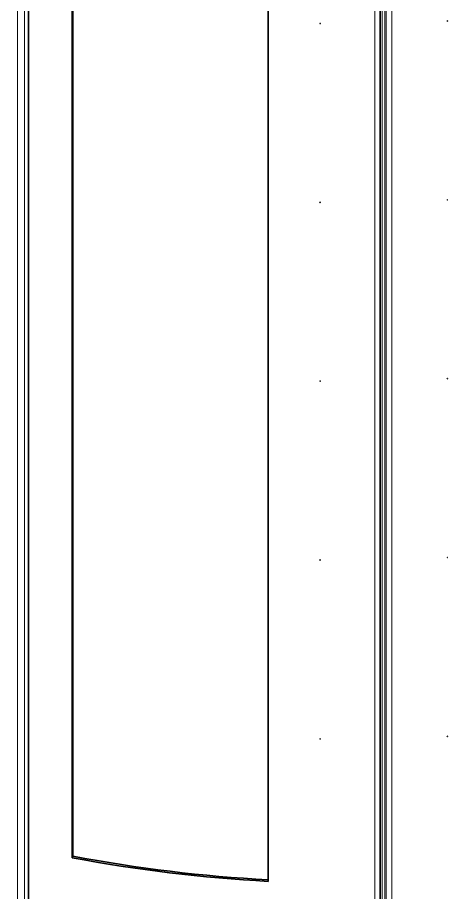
# Paper-space layout 'Blatt1' of a CAD drawing. Header units: millimetres. Extents: x 0 to 1189, y 0 to 841.
# Drawn here: x 541.1 to 573.3, y 75.4 to 140.9 of the extents above; entities that cross this region are included whole.
import ezdxf

# ---------------------------------------------------------------- set-up
doc = ezdxf.new("R2010")
doc.units = ezdxf.units.MM
doc.linetypes.add('PHANTOM', pattern=[12.7, 6.35, -1.27, 1.27, -1.27, 1.27, -1.27])

psp = doc.layouts.new('Blatt1')

# ---------------------------------------------------------------- linework, layer by layer
at = {"color": 7, "linetype": 'Continuous', "lineweight": 35}
for p, q in [((541.905, 184.139), (541.905, 42.959)), ((568.244, 41.682), (568.244, 181.229)), ((545.177, 78.001), (545.177, 166.596)), ((545.24, 78.111), (545.24, 166.584)), ((559.852, 164.827), (559.852, 76.232)), ((545.24, 78.111), (545.177, 78.001))]:
    psp.add_line(p, q, dxfattribs=at)
at = {"color": 7, "linetype": 'PHANTOM', "lineweight": 18}
for p, q in [((541.905, 184.139), (541.905, 42.959)), ((568.244, 41.682), (568.244, 181.229)), ((545.177, 78.001), (545.177, 166.596)), ((545.24, 78.111), (545.24, 166.584)), ((559.852, 164.827), (559.852, 76.232)), ((545.24, 78.111), (545.177, 78.001))]:
    psp.add_line(p, q, dxfattribs=at)
at = {"color": 8, "linetype": 'Continuous', "lineweight": 18}
for p, q in [((541.094, 183.579), (541.094, 42.399)), ((541.614, 183.71), (541.614, 42.53)), ((568.39, 42.77), (568.39, 182.317)), ((568.602, 42.662), (568.602, 182.209)), ((567.854, 41.451), (567.854, 180.998)), ((568.708, 41.705), (568.708, 181.252)), ((569.122, 41.489), (569.122, 181.036))]:
    psp.add_line(p, q, dxfattribs=at)
at = {"color": 8, "linetype": 'PHANTOM', "lineweight": 18}
for p, q in [((541.094, 183.579), (541.094, 42.399)), ((541.614, 183.71), (541.614, 42.53)), ((568.39, 42.77), (568.39, 182.317)), ((568.602, 42.662), (568.602, 182.209)), ((567.854, 41.451), (567.854, 180.998)), ((568.708, 41.705), (568.708, 181.252)), ((569.122, 41.489), (569.122, 181.036))]:
    psp.add_line(p, q, dxfattribs=at)
at = {"color": 7, "linetype": 'Continuous', "lineweight": 35}
for centre, radius, start, end in [((565.798, 187.308), 111.235, 259.31642, 266.93545), ((565.799, 187.088), 110.9, 259.31636, 266.92593)]:
    psp.add_arc(centre, radius, start, end, dxfattribs=at)
at = {"color": 7, "linetype": 'PHANTOM', "lineweight": 18}
for centre, radius, start, end in [((565.798, 187.308), 111.235, 259.31642, 266.93545), ((565.799, 187.088), 110.9, 259.31636, 266.92593)]:
    psp.add_arc(centre, radius, start, end, dxfattribs=at)
at = {"color": 7, "linetype": 'Continuous', "lineweight": 35}
for points, knots in [([(563.739, 140.47), (563.739, 140.471), (563.739, 140.473), (563.74, 140.475), (563.741, 140.476), (563.743, 140.477), (563.745, 140.478), (563.749, 140.478), (563.752, 140.478), (563.755, 140.477), (563.756, 140.476), (563.757, 140.475), (563.758, 140.473), (563.759, 140.47), (563.758, 140.467), (563.757, 140.465), (563.756, 140.464), (563.755, 140.463), (563.752, 140.462), (563.749, 140.462), (563.745, 140.462), (563.742, 140.463), (563.741, 140.464), (563.74, 140.465), (563.739, 140.467), (563.739, 140.469), (563.739, 140.47)], [0, 0, 0, 0, 0.067132, 0.096129, 0.123632, 0.151145, 0.18017, 0.247397, 0.314182, 0.342916, 0.370289, 0.397969, 0.427571, 0.497322, 0.564011, 0.592717, 0.62008, 0.647769, 0.6774, 0.74725, 0.81678, 0.846142, 0.873695, 0.901238, 0.93057, 1, 1, 1, 1]), ([(573.288, 140.659), (573.288, 140.658), (573.288, 140.656), (573.287, 140.654), (573.286, 140.653), (573.284, 140.652), (573.282, 140.651), (573.278, 140.65), (573.274, 140.651), (573.272, 140.651), (573.27, 140.652), (573.269, 140.653), (573.268, 140.655), (573.268, 140.658), (573.268, 140.661), (573.27, 140.663), (573.271, 140.664), (573.272, 140.665), (573.275, 140.666), (573.278, 140.667), (573.282, 140.667), (573.284, 140.666), (573.285, 140.665), (573.287, 140.664), (573.288, 140.662), (573.288, 140.66), (573.288, 140.659)], [0, 0, 0, 0, 0.06943, 0.098762, 0.126305, 0.153858, 0.18322, 0.25275, 0.3226, 0.352231, 0.37992, 0.407283, 0.435989, 0.502678, 0.572429, 0.602031, 0.629711, 0.657084, 0.685818, 0.752603, 0.81983, 0.848855, 0.876368, 0.903871, 0.932868, 1, 1, 1, 1]), ([(573.288, 127.268), (573.288, 127.267), (573.288, 127.265), (573.287, 127.263), (573.286, 127.262), (573.284, 127.261), (573.282, 127.26), (573.278, 127.259), (573.274, 127.259), (573.272, 127.26), (573.27, 127.261), (573.269, 127.262), (573.268, 127.264), (573.268, 127.267), (573.268, 127.27), (573.27, 127.272), (573.271, 127.273), (573.272, 127.274), (573.275, 127.275), (573.278, 127.276), (573.282, 127.276), (573.284, 127.275), (573.285, 127.274), (573.287, 127.273), (573.288, 127.271), (573.288, 127.269), (573.288, 127.268)], [0, 0, 0, 0, 0.06943, 0.098762, 0.126305, 0.153858, 0.18322, 0.25275, 0.3226, 0.352231, 0.37992, 0.407283, 0.435989, 0.502678, 0.572429, 0.602031, 0.629711, 0.657084, 0.685818, 0.752603, 0.81983, 0.848855, 0.876368, 0.903871, 0.932868, 1, 1, 1, 1]), ([(563.739, 127.079), (563.739, 127.08), (563.739, 127.082), (563.74, 127.084), (563.741, 127.085), (563.743, 127.086), (563.745, 127.087), (563.749, 127.087), (563.752, 127.087), (563.755, 127.086), (563.756, 127.085), (563.757, 127.084), (563.758, 127.081), (563.759, 127.078), (563.758, 127.076), (563.757, 127.074), (563.756, 127.072), (563.755, 127.072), (563.752, 127.071), (563.749, 127.07), (563.745, 127.071), (563.742, 127.072), (563.741, 127.073), (563.74, 127.074), (563.739, 127.076), (563.739, 127.078), (563.739, 127.079)], [0, 0, 0, 0, 0.067132, 0.096129, 0.123632, 0.151145, 0.18017, 0.247397, 0.314182, 0.342916, 0.370289, 0.397969, 0.427571, 0.497322, 0.564011, 0.592717, 0.62008, 0.647769, 0.6774, 0.74725, 0.81678, 0.846142, 0.873695, 0.901238, 0.93057, 1, 1, 1, 1]), ([(563.739, 113.688), (563.739, 113.689), (563.739, 113.69), (563.74, 113.692), (563.741, 113.694), (563.743, 113.694), (563.745, 113.695), (563.749, 113.696), (563.752, 113.695), (563.755, 113.694), (563.756, 113.693), (563.757, 113.692), (563.758, 113.69), (563.759, 113.687), (563.758, 113.684), (563.757, 113.682), (563.756, 113.681), (563.755, 113.68), (563.752, 113.679), (563.749, 113.679), (563.745, 113.679), (563.742, 113.68), (563.741, 113.681), (563.74, 113.682), (563.739, 113.685), (563.739, 113.686), (563.739, 113.688)], [0, 0, 0, 0, 0.067132, 0.096129, 0.123632, 0.151145, 0.18017, 0.247397, 0.314182, 0.342916, 0.370289, 0.397969, 0.427571, 0.497322, 0.564011, 0.592717, 0.62008, 0.647769, 0.6774, 0.74725, 0.81678, 0.846142, 0.873695, 0.901238, 0.93057, 1, 1, 1, 1]), ([(573.288, 113.877), (573.288, 113.875), (573.288, 113.874), (573.287, 113.872), (573.286, 113.87), (573.284, 113.869), (573.282, 113.868), (573.278, 113.868), (573.274, 113.868), (573.272, 113.869), (573.27, 113.87), (573.269, 113.871), (573.268, 113.873), (573.268, 113.876), (573.268, 113.879), (573.27, 113.881), (573.271, 113.882), (573.272, 113.883), (573.275, 113.884), (573.278, 113.884), (573.282, 113.884), (573.284, 113.883), (573.285, 113.883), (573.287, 113.882), (573.288, 113.88), (573.288, 113.878), (573.288, 113.877)], [0, 0, 0, 0, 0.06943, 0.098762, 0.126305, 0.153858, 0.18322, 0.25275, 0.3226, 0.352231, 0.37992, 0.407283, 0.435989, 0.502678, 0.572429, 0.602031, 0.629711, 0.657084, 0.685818, 0.752603, 0.81983, 0.848855, 0.876368, 0.903871, 0.932868, 1, 1, 1, 1]), ([(563.739, 100.296), (563.739, 100.298), (563.739, 100.299), (563.74, 100.301), (563.741, 100.302), (563.743, 100.303), (563.745, 100.304), (563.749, 100.304), (563.752, 100.304), (563.755, 100.303), (563.756, 100.302), (563.757, 100.301), (563.758, 100.299), (563.759, 100.296), (563.758, 100.293), (563.757, 100.291), (563.756, 100.29), (563.755, 100.289), (563.752, 100.288), (563.749, 100.288), (563.745, 100.288), (563.742, 100.289), (563.741, 100.29), (563.74, 100.291), (563.739, 100.293), (563.739, 100.295), (563.739, 100.296)], [0, 0, 0, 0, 0.067132, 0.096129, 0.123632, 0.151145, 0.18017, 0.247397, 0.314182, 0.342916, 0.370289, 0.397969, 0.427571, 0.497322, 0.564011, 0.592717, 0.62008, 0.647769, 0.6774, 0.74725, 0.81678, 0.846142, 0.873695, 0.901238, 0.93057, 1, 1, 1, 1]), ([(573.288, 100.485), (573.288, 100.484), (573.288, 100.482), (573.287, 100.48), (573.286, 100.479), (573.284, 100.478), (573.282, 100.477), (573.278, 100.477), (573.274, 100.477), (573.272, 100.478), (573.27, 100.478), (573.269, 100.479), (573.268, 100.481), (573.268, 100.484), (573.268, 100.487), (573.27, 100.489), (573.271, 100.491), (573.272, 100.492), (573.275, 100.493), (573.278, 100.493), (573.282, 100.493), (573.284, 100.492), (573.285, 100.491), (573.287, 100.49), (573.288, 100.488), (573.288, 100.487), (573.288, 100.485)], [0, 0, 0, 0, 0.06943, 0.098762, 0.126305, 0.153858, 0.18322, 0.25275, 0.3226, 0.352231, 0.37992, 0.407283, 0.435989, 0.502678, 0.572429, 0.602031, 0.629711, 0.657084, 0.685818, 0.752603, 0.81983, 0.848855, 0.876368, 0.903871, 0.932868, 1, 1, 1, 1]), ([(563.739, 86.905), (563.739, 86.906), (563.739, 86.908), (563.74, 86.91), (563.741, 86.911), (563.743, 86.912), (563.745, 86.913), (563.749, 86.913), (563.752, 86.913), (563.755, 86.912), (563.756, 86.911), (563.757, 86.91), (563.758, 86.908), (563.759, 86.905), (563.758, 86.902), (563.757, 86.9), (563.756, 86.899), (563.755, 86.898), (563.752, 86.897), (563.749, 86.897), (563.745, 86.897), (563.742, 86.898), (563.741, 86.899), (563.74, 86.9), (563.739, 86.902), (563.739, 86.904), (563.739, 86.905)], [0, 0, 0, 0, 0.067132, 0.096129, 0.123632, 0.151145, 0.18017, 0.247397, 0.314182, 0.342916, 0.370289, 0.397969, 0.427571, 0.497322, 0.564011, 0.592717, 0.62008, 0.647769, 0.6774, 0.74725, 0.81678, 0.846142, 0.873695, 0.901238, 0.93057, 1, 1, 1, 1]), ([(573.288, 87.094), (573.288, 87.093), (573.288, 87.091), (573.287, 87.089), (573.286, 87.088), (573.284, 87.087), (573.282, 87.086), (573.278, 87.085), (573.274, 87.085), (573.272, 87.086), (573.27, 87.087), (573.269, 87.088), (573.268, 87.09), (573.268, 87.093), (573.268, 87.096), (573.27, 87.098), (573.271, 87.099), (573.272, 87.1), (573.275, 87.101), (573.278, 87.102), (573.282, 87.102), (573.284, 87.101), (573.285, 87.1), (573.287, 87.099), (573.288, 87.097), (573.288, 87.095), (573.288, 87.094)], [0, 0, 0, 0, 0.06943, 0.098762, 0.126305, 0.153858, 0.18322, 0.25275, 0.3226, 0.352231, 0.37992, 0.407283, 0.435989, 0.502678, 0.572429, 0.602031, 0.629711, 0.657084, 0.685818, 0.752603, 0.81983, 0.848855, 0.876368, 0.903871, 0.932868, 1, 1, 1, 1])]:
    psp.add_open_spline(points, degree=3, knots=knots, dxfattribs=at)
at = {"color": 7, "linetype": 'PHANTOM', "lineweight": 18}
for points, knots in [([(563.739, 140.47), (563.739, 140.471), (563.739, 140.473), (563.74, 140.475), (563.741, 140.476), (563.743, 140.477), (563.745, 140.478), (563.749, 140.478), (563.752, 140.478), (563.755, 140.477), (563.756, 140.476), (563.757, 140.475), (563.758, 140.473), (563.759, 140.47), (563.758, 140.467), (563.757, 140.465), (563.756, 140.464), (563.755, 140.463), (563.752, 140.462), (563.749, 140.462), (563.745, 140.462), (563.742, 140.463), (563.741, 140.464), (563.74, 140.465), (563.739, 140.467), (563.739, 140.469), (563.739, 140.47)], [0, 0, 0, 0, 0.067132, 0.096129, 0.123632, 0.151145, 0.18017, 0.247397, 0.314182, 0.342916, 0.370289, 0.397969, 0.427571, 0.497322, 0.564011, 0.592717, 0.62008, 0.647769, 0.6774, 0.74725, 0.81678, 0.846142, 0.873695, 0.901238, 0.93057, 1, 1, 1, 1]), ([(573.288, 140.659), (573.288, 140.658), (573.288, 140.656), (573.287, 140.654), (573.286, 140.653), (573.284, 140.652), (573.282, 140.651), (573.278, 140.65), (573.274, 140.651), (573.272, 140.651), (573.27, 140.652), (573.269, 140.653), (573.268, 140.655), (573.268, 140.658), (573.268, 140.661), (573.27, 140.663), (573.271, 140.664), (573.272, 140.665), (573.275, 140.666), (573.278, 140.667), (573.282, 140.667), (573.284, 140.666), (573.285, 140.665), (573.287, 140.664), (573.288, 140.662), (573.288, 140.66), (573.288, 140.659)], [0, 0, 0, 0, 0.06943, 0.098762, 0.126305, 0.153858, 0.18322, 0.25275, 0.3226, 0.352231, 0.37992, 0.407283, 0.435989, 0.502678, 0.572429, 0.602031, 0.629711, 0.657084, 0.685818, 0.752603, 0.81983, 0.848855, 0.876368, 0.903871, 0.932868, 1, 1, 1, 1]), ([(573.288, 127.268), (573.288, 127.267), (573.288, 127.265), (573.287, 127.263), (573.286, 127.262), (573.284, 127.261), (573.282, 127.26), (573.278, 127.259), (573.274, 127.259), (573.272, 127.26), (573.27, 127.261), (573.269, 127.262), (573.268, 127.264), (573.268, 127.267), (573.268, 127.27), (573.27, 127.272), (573.271, 127.273), (573.272, 127.274), (573.275, 127.275), (573.278, 127.276), (573.282, 127.276), (573.284, 127.275), (573.285, 127.274), (573.287, 127.273), (573.288, 127.271), (573.288, 127.269), (573.288, 127.268)], [0, 0, 0, 0, 0.06943, 0.098762, 0.126305, 0.153858, 0.18322, 0.25275, 0.3226, 0.352231, 0.37992, 0.407283, 0.435989, 0.502678, 0.572429, 0.602031, 0.629711, 0.657084, 0.685818, 0.752603, 0.81983, 0.848855, 0.876368, 0.903871, 0.932868, 1, 1, 1, 1]), ([(563.739, 127.079), (563.739, 127.08), (563.739, 127.082), (563.74, 127.084), (563.741, 127.085), (563.743, 127.086), (563.745, 127.087), (563.749, 127.087), (563.752, 127.087), (563.755, 127.086), (563.756, 127.085), (563.757, 127.084), (563.758, 127.081), (563.759, 127.078), (563.758, 127.076), (563.757, 127.074), (563.756, 127.072), (563.755, 127.072), (563.752, 127.071), (563.749, 127.07), (563.745, 127.071), (563.742, 127.072), (563.741, 127.073), (563.74, 127.074), (563.739, 127.076), (563.739, 127.078), (563.739, 127.079)], [0, 0, 0, 0, 0.067132, 0.096129, 0.123632, 0.151145, 0.18017, 0.247397, 0.314182, 0.342916, 0.370289, 0.397969, 0.427571, 0.497322, 0.564011, 0.592717, 0.62008, 0.647769, 0.6774, 0.74725, 0.81678, 0.846142, 0.873695, 0.901238, 0.93057, 1, 1, 1, 1]), ([(563.739, 113.688), (563.739, 113.689), (563.739, 113.69), (563.74, 113.692), (563.741, 113.694), (563.743, 113.694), (563.745, 113.695), (563.749, 113.696), (563.752, 113.695), (563.755, 113.694), (563.756, 113.693), (563.757, 113.692), (563.758, 113.69), (563.759, 113.687), (563.758, 113.684), (563.757, 113.682), (563.756, 113.681), (563.755, 113.68), (563.752, 113.679), (563.749, 113.679), (563.745, 113.679), (563.742, 113.68), (563.741, 113.681), (563.74, 113.682), (563.739, 113.685), (563.739, 113.686), (563.739, 113.688)], [0, 0, 0, 0, 0.067132, 0.096129, 0.123632, 0.151145, 0.18017, 0.247397, 0.314182, 0.342916, 0.370289, 0.397969, 0.427571, 0.497322, 0.564011, 0.592717, 0.62008, 0.647769, 0.6774, 0.74725, 0.81678, 0.846142, 0.873695, 0.901238, 0.93057, 1, 1, 1, 1]), ([(573.288, 113.877), (573.288, 113.875), (573.288, 113.874), (573.287, 113.872), (573.286, 113.87), (573.284, 113.869), (573.282, 113.868), (573.278, 113.868), (573.274, 113.868), (573.272, 113.869), (573.27, 113.87), (573.269, 113.871), (573.268, 113.873), (573.268, 113.876), (573.268, 113.879), (573.27, 113.881), (573.271, 113.882), (573.272, 113.883), (573.275, 113.884), (573.278, 113.884), (573.282, 113.884), (573.284, 113.883), (573.285, 113.883), (573.287, 113.882), (573.288, 113.88), (573.288, 113.878), (573.288, 113.877)], [0, 0, 0, 0, 0.06943, 0.098762, 0.126305, 0.153858, 0.18322, 0.25275, 0.3226, 0.352231, 0.37992, 0.407283, 0.435989, 0.502678, 0.572429, 0.602031, 0.629711, 0.657084, 0.685818, 0.752603, 0.81983, 0.848855, 0.876368, 0.903871, 0.932868, 1, 1, 1, 1]), ([(563.739, 100.296), (563.739, 100.298), (563.739, 100.299), (563.74, 100.301), (563.741, 100.302), (563.743, 100.303), (563.745, 100.304), (563.749, 100.304), (563.752, 100.304), (563.755, 100.303), (563.756, 100.302), (563.757, 100.301), (563.758, 100.299), (563.759, 100.296), (563.758, 100.293), (563.757, 100.291), (563.756, 100.29), (563.755, 100.289), (563.752, 100.288), (563.749, 100.288), (563.745, 100.288), (563.742, 100.289), (563.741, 100.29), (563.74, 100.291), (563.739, 100.293), (563.739, 100.295), (563.739, 100.296)], [0, 0, 0, 0, 0.067132, 0.096129, 0.123632, 0.151145, 0.18017, 0.247397, 0.314182, 0.342916, 0.370289, 0.397969, 0.427571, 0.497322, 0.564011, 0.592717, 0.62008, 0.647769, 0.6774, 0.74725, 0.81678, 0.846142, 0.873695, 0.901238, 0.93057, 1, 1, 1, 1]), ([(573.288, 100.485), (573.288, 100.484), (573.288, 100.482), (573.287, 100.48), (573.286, 100.479), (573.284, 100.478), (573.282, 100.477), (573.278, 100.477), (573.274, 100.477), (573.272, 100.478), (573.27, 100.478), (573.269, 100.479), (573.268, 100.481), (573.268, 100.484), (573.268, 100.487), (573.27, 100.489), (573.271, 100.491), (573.272, 100.492), (573.275, 100.493), (573.278, 100.493), (573.282, 100.493), (573.284, 100.492), (573.285, 100.491), (573.287, 100.49), (573.288, 100.488), (573.288, 100.487), (573.288, 100.485)], [0, 0, 0, 0, 0.06943, 0.098762, 0.126305, 0.153858, 0.18322, 0.25275, 0.3226, 0.352231, 0.37992, 0.407283, 0.435989, 0.502678, 0.572429, 0.602031, 0.629711, 0.657084, 0.685818, 0.752603, 0.81983, 0.848855, 0.876368, 0.903871, 0.932868, 1, 1, 1, 1]), ([(563.739, 86.905), (563.739, 86.906), (563.739, 86.908), (563.74, 86.91), (563.741, 86.911), (563.743, 86.912), (563.745, 86.913), (563.749, 86.913), (563.752, 86.913), (563.755, 86.912), (563.756, 86.911), (563.757, 86.91), (563.758, 86.908), (563.759, 86.905), (563.758, 86.902), (563.757, 86.9), (563.756, 86.899), (563.755, 86.898), (563.752, 86.897), (563.749, 86.897), (563.745, 86.897), (563.742, 86.898), (563.741, 86.899), (563.74, 86.9), (563.739, 86.902), (563.739, 86.904), (563.739, 86.905)], [0, 0, 0, 0, 0.067132, 0.096129, 0.123632, 0.151145, 0.18017, 0.247397, 0.314182, 0.342916, 0.370289, 0.397969, 0.427571, 0.497322, 0.564011, 0.592717, 0.62008, 0.647769, 0.6774, 0.74725, 0.81678, 0.846142, 0.873695, 0.901238, 0.93057, 1, 1, 1, 1]), ([(573.288, 87.094), (573.288, 87.093), (573.288, 87.091), (573.287, 87.089), (573.286, 87.088), (573.284, 87.087), (573.282, 87.086), (573.278, 87.085), (573.274, 87.085), (573.272, 87.086), (573.27, 87.087), (573.269, 87.088), (573.268, 87.09), (573.268, 87.093), (573.268, 87.096), (573.27, 87.098), (573.271, 87.099), (573.272, 87.1), (573.275, 87.101), (573.278, 87.102), (573.282, 87.102), (573.284, 87.101), (573.285, 87.1), (573.287, 87.099), (573.288, 87.097), (573.288, 87.095), (573.288, 87.094)], [0, 0, 0, 0, 0.06943, 0.098762, 0.126305, 0.153858, 0.18322, 0.25275, 0.3226, 0.352231, 0.37992, 0.407283, 0.435989, 0.502678, 0.572429, 0.602031, 0.629711, 0.657084, 0.685818, 0.752603, 0.81983, 0.848855, 0.876368, 0.903871, 0.932868, 1, 1, 1, 1])]:
    psp.add_open_spline(points, degree=3, knots=knots, dxfattribs=at)

doc.saveas('drawing.dxf')
